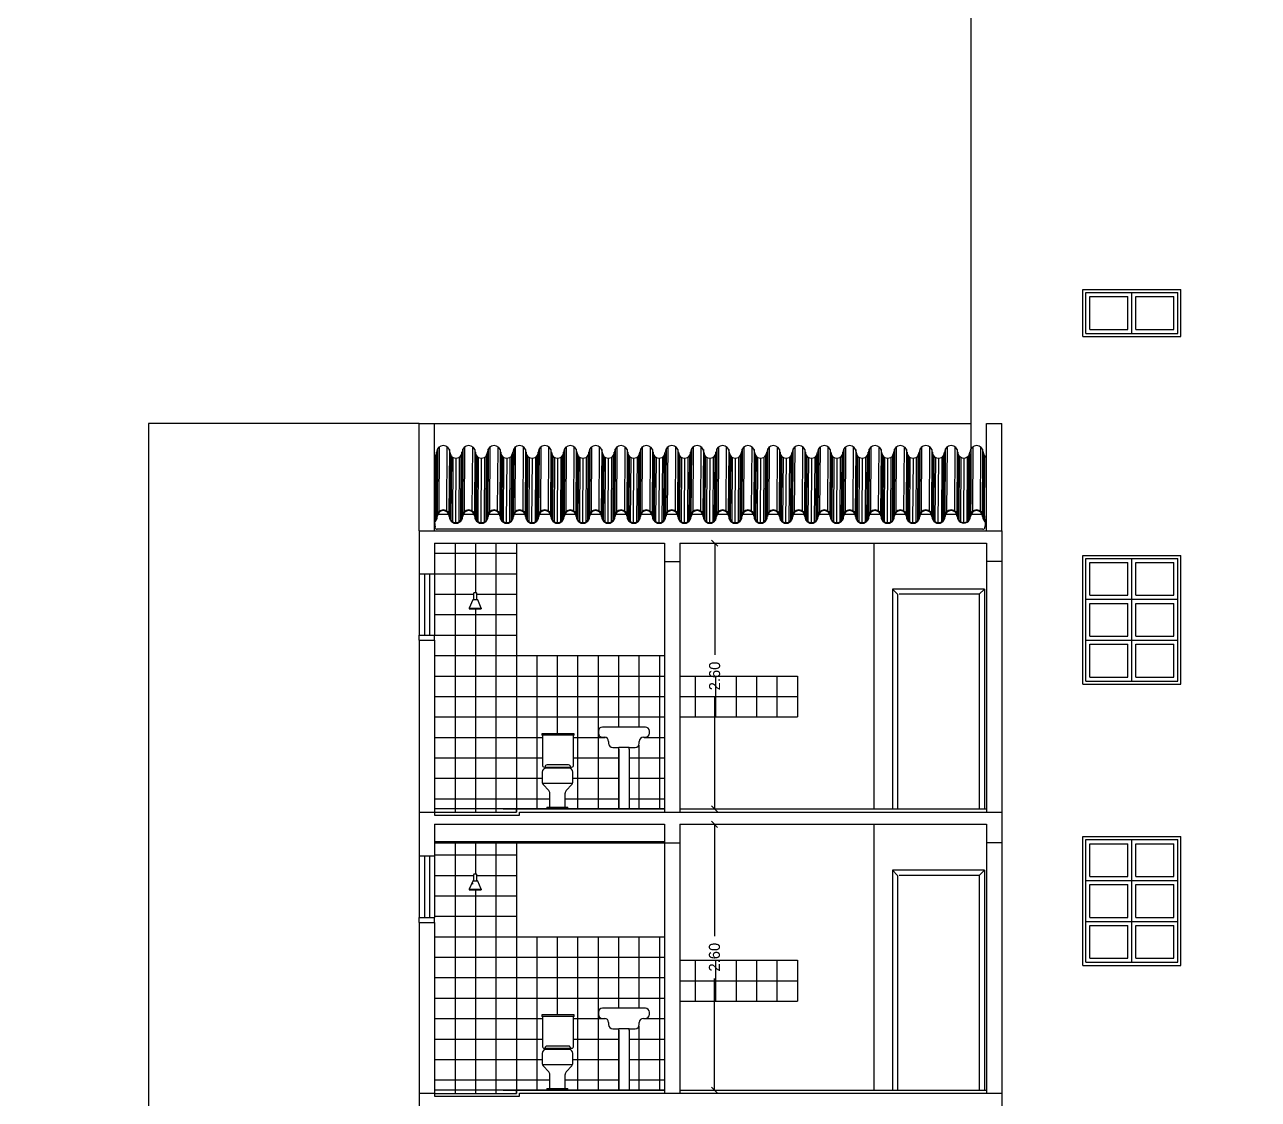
# Model space of a CAD drawing. Extents: x -9 to 119, y 33 to 95.
# Drawn here: x 28.85 to 40.92, y 42.14 to 52.64 of the extents above; entities that cross this region are included whole.
import ezdxf

# ---------------------------------------------------------------- set-up
doc = ezdxf.new("R2010")
doc.units = 0
doc.header["$LTSCALE"] = 8
doc.linetypes.add('ACAD_ISO04W100', pattern=[30.5, 24, -3, 0.5, -3])
doc.layers.get('0').update_dxf_attribs({"linetype": 'CONTINUOUS'})
doc.layers.get('DEFPOINTS').update_dxf_attribs({"linetype": 'CONTINUOUS'})
for name, color, linetype in [('CONCRETO', 5, 'CONTINUOUS'), ('COTA', 244, 'CONTINUOUS'), ('EQUIPAMENTOS', 1, 'CONTINUOUS'), ('ESQUADRIAEMFACHADA', 1, 'CONTINUOUS'), ('ESQUADRIAS', 244, 'CONTINUOUS'), ('PAREDE', 7, 'CONTINUOUS'), ('PAREDES', 7, 'CONTINUOUS'), ('PISO', 30, 'CONTINUOUS')]:
    doc.layers.add(name, color=color, linetype=linetype)
doc.dimstyles.get("Standard").update_dxf_attribs({"dimtxt": 0.18, "dimasz": 0.18, "dimexe": 0.18, "dimexo": 0.0625, "dimgap": 0.09, "dimtad": 0, "dimtih": 1, "dimtoh": 1, "dimzin": 0, "dimtxsty": 'STANDARD', "dimcen": 0.09, "dimclrt": 30, "dimazin": 3, "dimtfac": 1, "dimtdec": 4, "dimtofl": 0, "dimtmove": 0, "dimatfit": 3, "dimtolj": 1, "dimtzin": 0})

# ---------------------------------------------------------------- blocks, each defined once
blk = doc.blocks.new('_OBLIQUE')
at = {"color": 0, "linetype": 'BYBLOCK'}
blk.add_line((-0.5, -0.5), (0.5, 0.5), dxfattribs=at)
blk = doc.blocks.new('*D131')
at = {"color": 0, "linetype": 'BYBLOCK', "ltscale": 0.2}
for p, q in [((35.298, 47.575), (35.709, 47.575)), ((35.601, 47.575), (35.601, 46.482)), ((35.601, 44.975), (35.601, 46.068)), ((35.298, 44.975), (35.709, 44.975))]:
    blk.add_line(p, q, dxfattribs=at)
at = {"layer": 'DEFPOINTS', "color": 0, "linetype": 'BYBLOCK', "ltscale": 0.2}
for p in [(35.26, 47.575), (35.26, 44.975), (35.601, 44.975)]:
    blk.add_point(p, dxfattribs=at)
at = {"color": 0, "linetype": 'BYBLOCK', "ltscale": 0.2, "xscale": 0.06, "yscale": 0.06, "zscale": 0.06}
for p, rotation in [((35.601, 47.575), 90), ((35.601, 44.975), 270)]:
    blk.add_blockref('_OBLIQUE', p, dxfattribs=dict(at, rotation=rotation))
at = {"color": 30, "linetype": 'BYBLOCK', "ltscale": 0.2, "insert": (35.601, 46.275), "char_height": 0.108, "attachment_point": 5, "rotation": 90}
blk.add_mtext('\\A1;2.60', dxfattribs=at)
blk = doc.blocks.new('*D132')
at = {"color": 0, "linetype": 'BYBLOCK', "ltscale": 0.2}
for p, q in [((35.298, 44.825), (35.707, 44.825)), ((35.599, 44.825), (35.599, 43.732)), ((35.599, 42.225), (35.599, 43.318)), ((35.298, 42.225), (35.707, 42.225))]:
    blk.add_line(p, q, dxfattribs=at)
at = {"layer": 'DEFPOINTS', "color": 0, "linetype": 'BYBLOCK', "ltscale": 0.2}
for p in [(35.26, 44.825), (35.26, 42.225), (35.599, 42.225)]:
    blk.add_point(p, dxfattribs=at)
at = {"color": 0, "linetype": 'BYBLOCK', "ltscale": 0.2, "xscale": 0.06, "yscale": 0.06, "zscale": 0.06}
for p, rotation in [((35.599, 44.825), 90), ((35.599, 42.225), 270)]:
    blk.add_blockref('_OBLIQUE', p, dxfattribs=dict(at, rotation=rotation))
at = {"color": 30, "linetype": 'BYBLOCK', "ltscale": 0.2, "insert": (35.599, 43.525), "char_height": 0.108, "attachment_point": 5, "rotation": 90}
blk.add_mtext('\\A1;2.60', dxfattribs=at)
blk = doc.blocks.new('*D135')
at = {"color": 0, "linetype": 'BYBLOCK', "ltscale": 0.2}
for p, q in [((7.985, 47.321), (7.476, 47.321)), ((7.584, 47.321), (7.584, 46.228)), ((7.584, 44.721), (7.584, 45.814)), ((7.985, 44.721), (7.476, 44.721)), ((68.619, 37.951), (68.397, 37.951)), ((68.505, 37.951), (68.505, 37.422)), ((68.505, 36.496), (68.505, 37.026)), ((68.619, 36.496), (68.397, 36.496))]:
    blk.add_line(p, q, dxfattribs=at)
at = {"layer": 'DEFPOINTS', "color": 0, "linetype": 'BYBLOCK', "ltscale": 0.2}
for p in [(8.023, 47.321), (7.584, 44.721), (8.023, 44.721), (68.656, 37.951), (68.505, 36.496), (68.656, 36.496)]:
    blk.add_point(p, dxfattribs=at)
at = {"color": 0, "linetype": 'BYBLOCK', "ltscale": 0.2, "xscale": 0.06, "yscale": 0.06, "zscale": 0.06}
for p, rotation in [((7.584, 47.321), 90), ((7.584, 44.721), 270), ((68.505, 37.951), 90), ((68.505, 36.496), 270)]:
    blk.add_blockref('_OBLIQUE', p, dxfattribs=dict(at, rotation=rotation))
at = {"color": 30, "linetype": 'BYBLOCK', "ltscale": 0.2, "char_height": 0.108, "attachment_point": 5, "rotation": 90}
for s, insert in [('\\A1;2.60', (7.584, 46.021)), ('\\A1;1.46', (68.505, 37.224))]:
    blk.add_mtext(s, dxfattribs=dict(at, insert=insert))
blk = doc.blocks.new('*D136')
at = {"color": 0, "linetype": 'BYBLOCK', "ltscale": 0.2}
for p, q in [((11.096, 52.301), (10.761, 52.301)), ((10.869, 52.301), (10.869, 51.819)), ((10.869, 50.941), (10.869, 51.423)), ((11.497, 50.941), (10.761, 50.941)), ((7.985, 44.571), (7.481, 44.571)), ((7.589, 44.571), (7.589, 43.478)), ((7.589, 41.971), (7.589, 43.064)), ((7.985, 41.971), (7.481, 41.971)), ((68.619, 38.151), (68.223, 38.151)), ((68.331, 38.151), (68.331, 37.522)), ((68.331, 36.496), (68.331, 37.126)), ((68.619, 36.496), (68.223, 36.496))]:
    blk.add_line(p, q, dxfattribs=at)
at = {"layer": 'DEFPOINTS', "color": 0, "linetype": 'BYBLOCK', "ltscale": 0.2}
for p in [(10.869, 52.301), (11.134, 52.301), (11.534, 50.941), (8.023, 44.571), (7.589, 41.971), (8.023, 41.971), (68.656, 38.151), (68.331, 36.496), (68.656, 36.496)]:
    blk.add_point(p, dxfattribs=at)
at = {"color": 0, "linetype": 'BYBLOCK', "ltscale": 0.2, "xscale": 0.06, "yscale": 0.06, "zscale": 0.06}
for p, rotation in [((10.869, 52.301), 90), ((10.869, 50.941), 270), ((7.589, 44.571), 90), ((7.589, 41.971), 270), ((68.331, 38.151), 90), ((68.331, 36.496), 270)]:
    blk.add_blockref('_OBLIQUE', p, dxfattribs=dict(at, rotation=rotation))
at = {"color": 30, "linetype": 'BYBLOCK', "ltscale": 0.2, "char_height": 0.108, "attachment_point": 5, "rotation": 90}
for s, insert in [('\\A1;1.36', (10.869, 51.621)), ('\\A1;2.60', (7.589, 43.271)), ('\\A1;1.66', (68.331, 37.324))]:
    blk.add_mtext(s, dxfattribs=dict(at, insert=insert))

msp = doc.modelspace()

# ---------------------------------------------------------------- linework, layer by layer
at = {"layer": 'CONCRETO', "color": 244, "ltscale": 0.2}
for p, q in [((33.007, 47.855), (32.884, 47.855)), ((33.255, 47.855), (33.132, 47.855)), ((33.504, 47.855), (33.381, 47.855)), ((33.752, 47.855), (33.629, 47.855)), ((34.001, 47.855), (33.878, 47.855)), ((34.249, 47.855), (34.126, 47.855)), ((34.498, 47.855), (34.375, 47.855)), ((34.381, 47.855), (34.375, 47.855)), ((34.746, 47.855), (34.623, 47.855)), ((34.995, 47.855), (34.872, 47.855)), ((35.243, 47.855), (35.12, 47.855)), ((35.492, 47.855), (35.369, 47.855)), ((35.74, 47.855), (35.617, 47.855)), ((35.989, 47.855), (35.866, 47.855)), ((35.872, 47.855), (35.866, 47.855)), ((36.237, 47.855), (36.114, 47.855)), ((36.486, 47.855), (36.363, 47.855)), ((36.734, 47.855), (36.612, 47.855)), ((36.983, 47.855), (36.86, 47.855)), ((37.231, 47.855), (37.109, 47.855)), ((37.48, 47.855), (37.357, 47.855)), ((37.728, 47.855), (37.606, 47.855)), ((37.977, 47.855), (37.854, 47.855)), ((38.219, 47.855), (38.103, 47.855))]:
    msp.add_line(p, q, dxfattribs=at)
at = {"layer": 'CONCRETO', "color": 5, "ltscale": 0.2}
for p, q in [((32.71, 47.695), (38.41, 47.695)), ((32.71, 47.695), (32.71, 47.275)), ((38.41, 47.695), (38.41, 47.395)), ((32.86, 47.575), (35.11, 47.575)), ((32.86, 47.575), (32.86, 47.275)), ((35.11, 47.575), (35.11, 47.395)), ((35.26, 47.575), (35.26, 47.395)), ((35.26, 47.575), (38.26, 47.575)), ((38.26, 47.575), (38.26, 47.395)), ((35.11, 47.395), (35.26, 47.395)), ((38.41, 47.395), (38.26, 47.395)), ((32.71, 47.275), (32.86, 47.275)), ((32.71, 46.675), (32.86, 46.675)), ((32.71, 46.625), (32.71, 46.675)), ((32.71, 46.625), (32.86, 46.625)), ((32.86, 46.625), (32.86, 46.675)), ((32.71, 44.945), (32.859, 44.945)), ((32.71, 44.945), (32.71, 44.465)), ((33.69, 44.945), (38.41, 44.945)), ((38.41, 44.945), (38.41, 44.645)), ((32.86, 44.825), (35.11, 44.825)), ((32.86, 44.825), (32.86, 44.465)), ((35.11, 44.825), (35.11, 44.645)), ((35.26, 44.825), (35.26, 44.645)), ((35.26, 44.825), (38.26, 44.825)), ((38.26, 44.825), (38.26, 44.645)), ((35.11, 44.645), (35.26, 44.645)), ((38.41, 44.645), (38.26, 44.645)), ((32.71, 44.515), (32.86, 44.515)), ((32.71, 43.865), (32.71, 43.915)), ((32.71, 43.915), (32.86, 43.915)), ((32.71, 43.865), (32.86, 43.865)), ((32.86, 43.865), (32.86, 43.915)), ((32.71, 42.195), (32.71, 41.775)), ((32.71, 42.195), (32.859, 42.195)), ((33.69, 42.195), (38.41, 42.195)), ((38.41, 42.195), (38.41, 41.895))]:
    msp.add_line(p, q, dxfattribs=at)
at = {"layer": 'CONCRETO', "color": 30, "ltscale": 0.2}
msp.add_line((38.225, 47.71), (32.886, 47.71), dxfattribs=at)
at = {"layer": 'CONCRETO', "color": 5, "linetype": 'CONTINUOUS', "ltscale": 0.2}
for p, q in [((32.859, 44.946), (32.859, 44.915)), ((32.859, 44.915), (33.69, 44.915)), ((33.69, 44.915), (33.69, 44.945)), ((32.859, 42.196), (32.859, 42.165)), ((32.859, 42.165), (33.69, 42.165)), ((33.69, 42.165), (33.69, 42.195))]:
    msp.add_line(p, q, dxfattribs=at)
at = {"layer": 'COTA', "color": 30, "ltscale": 0.2}
for p, q in [((38.11, 47.955), (38.11, 54.785)), ((32.868, 48.429), (32.864, 47.794)), ((32.878, 48.45), (32.874, 47.809)), ((32.888, 48.495), (32.884, 47.855)), ((32.905, 48.518), (32.901, 47.885)), ((32.981, 48.516), (32.977, 47.889)), ((33.005, 48.491), (33, 47.855)), ((33.014, 48.444), (33.01, 47.837)), ((33.024, 48.427), (33.02, 47.802)), ((33.039, 48.414), (33.035, 47.787)), ((33.101, 48.415), (33.097, 47.783)), ((33.116, 48.429), (33.112, 47.794)), ((33.126, 48.45), (33.122, 47.809)), ((33.137, 48.495), (33.133, 47.855)), ((33.153, 48.518), (33.149, 47.885)), ((33.23, 48.516), (33.226, 47.889)), ((33.253, 48.491), (33.249, 47.855)), ((33.263, 48.444), (33.259, 47.837)), ((33.273, 48.427), (33.269, 47.802)), ((33.288, 48.414), (33.284, 47.787)), ((33.35, 48.415), (33.346, 47.783)), ((33.365, 48.429), (33.361, 47.794)), ((33.375, 48.45), (33.371, 47.809)), ((33.385, 48.495), (33.381, 47.855)), ((33.402, 48.518), (33.398, 47.885)), ((33.478, 48.516), (33.474, 47.889)), ((33.502, 48.491), (33.497, 47.855)), ((33.511, 48.444), (33.507, 47.837)), ((33.521, 48.427), (33.517, 47.802)), ((33.536, 48.414), (33.532, 47.787)), ((33.598, 48.415), (33.594, 47.783)), ((33.613, 48.429), (33.609, 47.794)), ((33.623, 48.45), (33.619, 47.809)), ((33.634, 48.495), (33.63, 47.855)), ((33.65, 48.518), (33.646, 47.885)), ((33.727, 48.516), (33.723, 47.889)), ((33.75, 48.491), (33.746, 47.855)), ((33.76, 48.444), (33.756, 47.837)), ((33.77, 48.427), (33.766, 47.802)), ((33.785, 48.414), (33.781, 47.787)), ((33.847, 48.415), (33.843, 47.783)), ((33.862, 48.429), (33.858, 47.794)), ((33.872, 48.45), (33.868, 47.809)), ((33.882, 48.495), (33.878, 47.855)), ((33.899, 48.518), (33.895, 47.885)), ((33.975, 48.516), (33.971, 47.889)), ((33.999, 48.491), (33.994, 47.855)), ((34.008, 48.444), (34.004, 47.837)), ((34.018, 48.427), (34.014, 47.802)), ((34.033, 48.414), (34.029, 47.787)), ((34.095, 48.415), (34.091, 47.783)), ((34.11, 48.429), (34.106, 47.794)), ((34.12, 48.45), (34.116, 47.809)), ((34.131, 48.495), (34.127, 47.855)), ((34.147, 48.518), (34.143, 47.885)), ((34.224, 48.516), (34.22, 47.889)), ((34.247, 48.491), (34.243, 47.855)), ((34.257, 48.444), (34.253, 47.837)), ((34.267, 48.427), (34.263, 47.802)), ((34.282, 48.414), (34.278, 47.787)), ((34.344, 48.415), (34.34, 47.783)), ((34.359, 48.429), (34.355, 47.794)), ((34.369, 48.45), (34.365, 47.809)), ((34.379, 48.495), (34.375, 47.855)), ((34.396, 48.518), (34.392, 47.885)), ((34.472, 48.516), (34.468, 47.889)), ((34.496, 48.491), (34.491, 47.855)), ((34.505, 48.444), (34.501, 47.837)), ((34.515, 48.427), (34.511, 47.802)), ((34.53, 48.414), (34.526, 47.787)), ((34.592, 48.415), (34.588, 47.783)), ((34.607, 48.429), (34.603, 47.794)), ((34.617, 48.45), (34.613, 47.809)), ((34.628, 48.495), (34.624, 47.855)), ((34.644, 48.518), (34.64, 47.885)), ((34.721, 48.516), (34.717, 47.889)), ((34.744, 48.491), (34.74, 47.855)), ((34.754, 48.444), (34.75, 47.837)), ((34.764, 48.427), (34.76, 47.802)), ((34.779, 48.414), (34.775, 47.787)), ((34.841, 48.415), (34.837, 47.783)), ((34.856, 48.429), (34.852, 47.794)), ((34.866, 48.45), (34.862, 47.809)), ((34.876, 48.495), (34.872, 47.855)), ((34.893, 48.518), (34.889, 47.885)), ((34.969, 48.516), (34.965, 47.889)), ((34.993, 48.491), (34.988, 47.855)), ((35.002, 48.444), (34.998, 47.837)), ((35.012, 48.427), (35.008, 47.802)), ((35.027, 48.414), (35.023, 47.787)), ((35.089, 48.415), (35.085, 47.783)), ((35.104, 48.429), (35.1, 47.794)), ((35.114, 48.45), (35.11, 47.809)), ((35.125, 48.495), (35.121, 47.855)), ((35.141, 48.518), (35.137, 47.885)), ((35.218, 48.516), (35.214, 47.889)), ((35.241, 48.491), (35.237, 47.855)), ((35.251, 48.444), (35.247, 47.837)), ((35.261, 48.427), (35.257, 47.802)), ((35.276, 48.414), (35.272, 47.787)), ((35.338, 48.415), (35.334, 47.783)), ((35.353, 48.429), (35.349, 47.794)), ((35.363, 48.45), (35.359, 47.809)), ((35.373, 48.495), (35.369, 47.855)), ((35.39, 48.518), (35.386, 47.885)), ((35.466, 48.516), (35.462, 47.889)), ((35.49, 48.491), (35.486, 47.855)), ((35.499, 48.444), (35.495, 47.837)), ((35.509, 48.427), (35.505, 47.802)), ((35.524, 48.414), (35.52, 47.787)), ((35.586, 48.415), (35.582, 47.783)), ((35.601, 48.429), (35.597, 47.794)), ((35.611, 48.45), (35.607, 47.809)), ((35.622, 48.495), (35.618, 47.855)), ((35.638, 48.518), (35.634, 47.885)), ((35.715, 48.516), (35.711, 47.889)), ((35.738, 48.491), (35.734, 47.855)), ((35.748, 48.444), (35.744, 47.837)), ((35.758, 48.427), (35.754, 47.802)), ((35.773, 48.414), (35.769, 47.787)), ((35.835, 48.415), (35.831, 47.783)), ((35.85, 48.429), (35.846, 47.794)), ((35.86, 48.45), (35.856, 47.809)), ((35.87, 48.495), (35.866, 47.855)), ((35.887, 48.518), (35.883, 47.885)), ((35.963, 48.516), (35.959, 47.889)), ((35.987, 48.491), (35.983, 47.855)), ((35.996, 48.444), (35.992, 47.837)), ((36.006, 48.427), (36.002, 47.802)), ((36.021, 48.414), (36.017, 47.787)), ((36.083, 48.415), (36.079, 47.783)), ((36.098, 48.429), (36.094, 47.794)), ((36.108, 48.45), (36.104, 47.809)), ((36.119, 48.495), (36.115, 47.855)), ((36.135, 48.518), (36.131, 47.885)), ((36.212, 48.516), (36.208, 47.889)), ((36.235, 48.491), (36.231, 47.855)), ((36.245, 48.444), (36.241, 47.837)), ((36.255, 48.427), (36.251, 47.802)), ((36.27, 48.414), (36.266, 47.787)), ((36.332, 48.415), (36.328, 47.783)), ((36.347, 48.429), (36.343, 47.794)), ((36.357, 48.45), (36.353, 47.809)), ((36.367, 48.495), (36.363, 47.855)), ((36.384, 48.518), (36.38, 47.885)), ((36.46, 48.516), (36.456, 47.889)), ((36.484, 48.491), (36.48, 47.855)), ((36.493, 48.444), (36.489, 47.837)), ((36.503, 48.427), (36.499, 47.802)), ((36.518, 48.414), (36.514, 47.787)), ((36.58, 48.415), (36.576, 47.783)), ((36.595, 48.429), (36.591, 47.794)), ((36.605, 48.45), (36.601, 47.809)), ((36.616, 48.495), (36.612, 47.855)), ((36.632, 48.518), (36.628, 47.885)), ((36.709, 48.516), (36.705, 47.889)), ((36.732, 48.491), (36.728, 47.855)), ((36.742, 48.444), (36.738, 47.837)), ((36.752, 48.427), (36.748, 47.802)), ((36.767, 48.414), (36.763, 47.787)), ((36.829, 48.415), (36.825, 47.783)), ((36.844, 48.429), (36.84, 47.794)), ((36.854, 48.45), (36.85, 47.809)), ((36.864, 48.495), (36.86, 47.855)), ((36.881, 48.518), (36.877, 47.885)), ((36.957, 48.516), (36.953, 47.889)), ((36.981, 48.491), (36.977, 47.855)), ((36.99, 48.444), (36.986, 47.837)), ((37, 48.427), (36.996, 47.802)), ((37.015, 48.414), (37.011, 47.787)), ((37.077, 48.415), (37.073, 47.783)), ((37.092, 48.429), (37.088, 47.794)), ((37.102, 48.45), (37.098, 47.809)), ((37.113, 48.495), (37.109, 47.855)), ((37.129, 48.518), (37.125, 47.885)), ((37.206, 48.516), (37.202, 47.889)), ((37.229, 48.491), (37.225, 47.855)), ((37.239, 48.444), (37.235, 47.837)), ((37.249, 48.427), (37.245, 47.802)), ((37.264, 48.414), (37.26, 47.787)), ((37.326, 48.415), (37.322, 47.783)), ((37.341, 48.429), (37.337, 47.794)), ((37.351, 48.45), (37.347, 47.809)), ((37.361, 48.495), (37.357, 47.855)), ((37.378, 48.518), (37.374, 47.885)), ((37.454, 48.516), (37.45, 47.889)), ((37.478, 48.491), (37.474, 47.855)), ((37.487, 48.444), (37.483, 47.837)), ((37.497, 48.427), (37.493, 47.802)), ((37.512, 48.414), (37.508, 47.787)), ((37.574, 48.415), (37.57, 47.783)), ((37.589, 48.429), (37.585, 47.794)), ((37.599, 48.45), (37.595, 47.809)), ((37.61, 48.495), (37.606, 47.855)), ((37.626, 48.518), (37.622, 47.885)), ((37.703, 48.516), (37.699, 47.889)), ((37.726, 48.491), (37.722, 47.855)), ((37.736, 48.444), (37.732, 47.837)), ((37.746, 48.427), (37.742, 47.802)), ((37.761, 48.414), (37.757, 47.787)), ((37.823, 48.415), (37.819, 47.783)), ((37.838, 48.429), (37.834, 47.794)), ((37.848, 48.45), (37.844, 47.809)), ((37.858, 48.495), (37.854, 47.855)), ((37.875, 48.518), (37.871, 47.885)), ((37.951, 48.516), (37.947, 47.889)), ((37.975, 48.491), (37.971, 47.855)), ((37.984, 48.444), (37.98, 47.837)), ((37.994, 48.427), (37.99, 47.802)), ((38.009, 48.414), (38.005, 47.787)), ((38.071, 48.415), (38.067, 47.783)), ((38.086, 48.429), (38.082, 47.794)), ((38.096, 48.45), (38.092, 47.809)), ((38.107, 48.495), (38.103, 47.855)), ((38.127, 48.518), (38.123, 47.885)), ((38.203, 48.516), (38.199, 47.889)), ((38.223, 48.491), (38.219, 47.855)), ((38.233, 48.444), (38.229, 47.837)), ((38.243, 48.427), (38.239, 47.802)), ((33.069, 48.406), (33.065, 47.776)), ((33.317, 48.406), (33.313, 47.776)), ((33.566, 48.406), (33.562, 47.776)), ((33.814, 48.406), (33.81, 47.776)), ((34.063, 48.406), (34.059, 47.776)), ((34.311, 48.406), (34.307, 47.776)), ((34.56, 48.406), (34.556, 47.776)), ((34.808, 48.406), (34.804, 47.776)), ((35.057, 48.406), (35.053, 47.776)), ((35.305, 48.406), (35.301, 47.776)), ((35.554, 48.406), (35.55, 47.776)), ((35.802, 48.406), (35.798, 47.776)), ((36.051, 48.406), (36.047, 47.776)), ((36.299, 48.406), (36.295, 47.776)), ((36.548, 48.406), (36.544, 47.776)), ((36.796, 48.406), (36.792, 47.776)), ((37.045, 48.406), (37.041, 47.776)), ((37.293, 48.406), (37.289, 47.776)), ((37.542, 48.406), (37.538, 47.776)), ((37.79, 48.406), (37.786, 47.776)), ((38.039, 48.406), (38.035, 47.776)), ((38.258, 47.861), (38.245, 47.729)), ((32.86, 47.782), (32.866, 47.729))]:
    msp.add_line(p, q, dxfattribs=at)
at = {"layer": 'COTA', "color": 244, "linetype": 'CONTINUOUS', "ltscale": 0.2}
for p, q in [((33.909, 45.711), (33.909, 45.695)), ((34.225, 45.711), (33.909, 45.711)), ((34.225, 45.695), (33.909, 45.695)), ((33.915, 45.695), (33.915, 45.405)), ((34.221, 45.405), (34.221, 45.695)), ((34.225, 45.695), (34.225, 45.711)), ((33.935, 45.385), (34.201, 45.385)), ((33.909, 42.961), (33.909, 42.945)), ((34.225, 42.961), (33.909, 42.961)), ((34.225, 42.945), (33.909, 42.945)), ((33.915, 42.945), (33.915, 42.655)), ((34.221, 42.655), (34.221, 42.945)), ((34.225, 42.945), (34.225, 42.961)), ((33.935, 42.635), (34.201, 42.635))]:
    msp.add_line(p, q, dxfattribs=at)
at = {"layer": 'COTA', "color": 30, "ltscale": 0.2}
for centre, start, end in [((32.886, 47.73), 183.8916, 270), ((38.225, 47.73), 270, 356.9119)]:
    msp.add_arc(centre, 0.02, start, end, dxfattribs=at)
at = {"layer": 'COTA', "color": 244, "linetype": 'CONTINUOUS', "ltscale": 0.2}
for centre, start, end in [((33.935, 45.405), 180, 270), ((34.201, 45.405), 270, 0), ((33.935, 42.655), 180, 270), ((34.201, 42.655), 270, 0)]:
    msp.add_arc(centre, 0.02, start, end, dxfattribs=at)
at = {"layer": 'EQUIPAMENTOS', "color": 244, "linetype": 'CONTINUOUS', "ltscale": 0.3}
for p, q in [((33.243, 47.022), (33.243, 47.085)), ((33.248, 47.09), (33.268, 47.09)), ((33.273, 47.022), (33.273, 47.085)), ((33.233, 47.019), (33.199, 46.939)), ((33.238, 47.022), (33.278, 47.022)), ((33.315, 46.939), (33.283, 47.019)), ((33.199, 46.939), (33.315, 46.939)), ((33.199, 46.939), (33.199, 46.933)), ((33.199, 46.933), (33.315, 46.933)), ((33.315, 46.939), (33.315, 46.933)), ((34.763, 45.576), (34.663, 45.576)), ((34.663, 45.561), (34.663, 44.976)), ((34.763, 45.561), (34.763, 44.976)), ((34.171, 45.406), (33.961, 45.406)), ((33.913, 45.335), (33.913, 45.24)), ((33.941, 45.386), (33.941, 45.376)), ((33.941, 45.376), (34.191, 45.376)), ((34.173, 45.375), (33.953, 45.375)), ((34.021, 45.376), (34.021, 45.375)), ((34.171, 45.376), (34.171, 45.375)), ((34.191, 45.376), (34.191, 45.386)), ((34.213, 45.24), (34.213, 45.335)), ((33.916, 45.224), (33.923, 45.213)), ((34.209, 45.224), (33.916, 45.224)), ((33.923, 45.213), (33.977, 45.155)), ((34.148, 45.155), (34.202, 45.213)), ((33.988, 44.992), (33.988, 45.128)), ((34.138, 44.992), (34.138, 45.128)), ((33.96, 44.992), (34.164, 44.992)), ((33.96, 44.992), (33.96, 44.975)), ((33.96, 44.975), (34.164, 44.975)), ((33.243, 44.272), (33.243, 44.335)), ((33.248, 44.34), (33.268, 44.34)), ((33.273, 44.272), (33.273, 44.335)), ((33.233, 44.269), (33.199, 44.189)), ((33.199, 44.189), (33.199, 44.183)), ((33.199, 44.189), (33.315, 44.189)), ((33.238, 44.272), (33.278, 44.272)), ((33.315, 44.189), (33.283, 44.269)), ((33.315, 44.189), (33.315, 44.183)), ((33.199, 44.183), (33.315, 44.183)), ((34.763, 42.826), (34.663, 42.826)), ((34.663, 42.811), (34.663, 42.226)), ((34.763, 42.811), (34.763, 42.226)), ((33.941, 42.636), (33.941, 42.626)), ((33.941, 42.626), (34.191, 42.626)), ((34.173, 42.625), (33.953, 42.625)), ((34.171, 42.656), (33.961, 42.656)), ((34.021, 42.626), (34.021, 42.625)), ((34.171, 42.626), (34.171, 42.625)), ((34.191, 42.626), (34.191, 42.636)), ((33.913, 42.585), (33.913, 42.49)), ((34.213, 42.49), (34.213, 42.585)), ((33.916, 42.474), (33.923, 42.463)), ((34.209, 42.474), (33.916, 42.474)), ((33.923, 42.463), (33.977, 42.405)), ((33.988, 42.242), (33.988, 42.378)), ((34.138, 42.242), (34.138, 42.378)), ((34.148, 42.405), (34.202, 42.463)), ((33.96, 42.242), (34.164, 42.242)), ((33.96, 42.242), (33.96, 42.225)), ((33.96, 42.225), (34.164, 42.225))]:
    msp.add_line(p, q, dxfattribs=at)
at = {"layer": 'EQUIPAMENTOS', "color": 244, "ltscale": 0.3}
for p, q in [((34.923, 45.776), (34.503, 45.776)), ((34.463, 45.736), (34.463, 45.716)), ((34.503, 45.676), (34.523, 45.676)), ((34.563, 45.636), (34.563, 45.616)), ((34.863, 45.616), (34.863, 45.636)), ((34.903, 45.676), (34.923, 45.676)), ((34.963, 45.716), (34.963, 45.736)), ((34.603, 45.576), (34.663, 45.576)), ((34.663, 45.561), (34.663, 45.576)), ((34.763, 45.561), (34.763, 45.576)), ((34.763, 45.576), (34.823, 45.576)), ((34.463, 42.986), (34.463, 42.966)), ((34.923, 43.026), (34.503, 43.026)), ((34.963, 42.966), (34.963, 42.986)), ((34.503, 42.926), (34.523, 42.926)), ((34.563, 42.886), (34.563, 42.866)), ((34.863, 42.866), (34.863, 42.886)), ((34.903, 42.926), (34.923, 42.926)), ((34.603, 42.826), (34.663, 42.826)), ((34.663, 42.811), (34.663, 42.826)), ((34.763, 42.811), (34.763, 42.826)), ((34.763, 42.826), (34.823, 42.826))]:
    msp.add_line(p, q, dxfattribs=at)
at = {"layer": 'EQUIPAMENTOS', "color": 244, "linetype": 'ACAD_ISO04W100', "ltscale": 0.3}
for p, q in [((34.164, 44.975), (34.164, 44.992)), ((34.164, 42.225), (34.164, 42.242))]:
    msp.add_line(p, q, dxfattribs=at)
at = {"layer": 'EQUIPAMENTOS', "color": 244, "linetype": 'CONTINUOUS', "ltscale": 0.3}
for centre, radius, start, end in [((33.248, 47.085), 0.005, 90, 180), ((33.268, 47.085), 0.005, 0, 90), ((33.238, 47.017), 0.005, 90, 156.643), ((33.278, 47.017), 0.005, 22.0124, 90), ((33.961, 45.386), 0.02, 90, 180), ((34.171, 45.386), 0.02, 360, 90), ((33.953, 45.335), 0.04, 90, 180), ((34.173, 45.335), 0.04, 360, 90), ((33.953, 45.24), 0.04, 180, 203.0412), ((33.948, 45.128), 0.04, 360, 42.7501), ((34.178, 45.128), 0.04, 137.2499, 180), ((34.163, 45.141), 0.02, 137.2499, 137.2499), ((34.173, 45.24), 0.04, 317.2499, 360), ((33.248, 44.335), 0.005, 90, 180), ((33.268, 44.335), 0.005, 0, 90), ((33.232, 44.237), 0.005, 22.0124, 90), ((33.238, 44.267), 0.005, 90, 156.643), ((33.278, 44.267), 0.005, 22.0124, 90), ((33.953, 42.585), 0.04, 90, 180), ((33.961, 42.636), 0.02, 90, 180), ((34.171, 42.636), 0.02, 360, 90), ((34.173, 42.585), 0.04, 360, 90), ((33.953, 42.49), 0.04, 180, 203.0412), ((33.948, 42.378), 0.04, 360, 42.7501), ((34.178, 42.378), 0.04, 137.2499, 180), ((34.163, 42.391), 0.02, 137.2499, 137.2499), ((34.173, 42.49), 0.04, 317.2499, 360)]:
    msp.add_arc(centre, radius, start, end, dxfattribs=at)
at = {"layer": 'EQUIPAMENTOS', "color": 244, "ltscale": 0.3}
for centre, start, end in [((34.503, 45.736), 90, 180), ((34.923, 45.736), 360, 90), ((34.503, 45.716), 180, 270), ((34.523, 45.636), 360, 90), ((34.903, 45.636), 90, 180), ((34.923, 45.716), 270, 360), ((34.603, 45.616), 180, 270), ((34.823, 45.616), 270, 360), ((34.503, 42.986), 90, 180), ((34.923, 42.986), 360, 90), ((34.503, 42.966), 180, 270), ((34.523, 42.886), 360, 90), ((34.603, 42.866), 180, 270), ((34.823, 42.866), 270, 360), ((34.903, 42.886), 90, 180), ((34.923, 42.966), 270, 360)]:
    msp.add_arc(centre, 0.04, start, end, dxfattribs=at)
at = {"layer": 'ESQUADRIAEMFACHADA', "color": 30, "ltscale": 0.2}
for p, q in [((39.203, 50.055), (40.163, 50.055)), ((39.203, 49.595), (39.203, 50.055)), ((39.233, 50.025), (40.133, 50.025)), ((39.233, 49.625), (39.233, 50.025)), ((39.273, 49.985), (39.643, 49.985)), ((39.273, 49.665), (39.273, 49.985)), ((39.643, 49.665), (39.643, 49.985)), ((39.683, 49.625), (39.683, 50.025)), ((39.723, 49.985), (40.093, 49.985)), ((39.723, 49.665), (39.723, 49.985)), ((40.093, 49.665), (40.093, 49.985)), ((40.133, 49.625), (40.133, 50.025)), ((40.163, 49.595), (40.163, 50.055)), ((39.233, 49.625), (40.133, 49.625)), ((39.273, 49.665), (39.643, 49.665)), ((39.723, 49.665), (40.093, 49.665)), ((39.203, 49.595), (40.163, 49.595)), ((39.203, 46.195), (39.203, 47.455)), ((39.203, 47.455), (40.163, 47.455)), ((40.163, 46.195), (40.163, 47.455)), ((39.233, 46.225), (39.233, 47.425)), ((39.233, 47.425), (40.133, 47.425)), ((39.273, 47.065), (39.273, 47.385)), ((39.273, 47.385), (39.643, 47.385)), ((39.643, 47.065), (39.643, 47.385)), ((39.683, 46.225), (39.683, 47.425)), ((39.723, 47.065), (39.723, 47.385)), ((39.723, 47.385), (40.093, 47.385)), ((40.093, 47.065), (40.093, 47.385)), ((40.133, 46.225), (40.133, 47.425)), ((39.233, 47.025), (40.133, 47.025)), ((39.273, 47.065), (39.643, 47.065)), ((39.273, 46.665), (39.273, 46.985)), ((39.273, 46.985), (39.643, 46.985)), ((39.643, 46.665), (39.643, 46.985)), ((39.723, 47.065), (40.093, 47.065)), ((39.723, 46.665), (39.723, 46.985)), ((39.723, 46.985), (40.093, 46.985)), ((40.093, 46.665), (40.093, 46.985)), ((39.233, 46.625), (40.133, 46.625)), ((39.273, 46.665), (39.643, 46.665)), ((39.723, 46.665), (40.093, 46.665)), ((39.273, 46.585), (39.643, 46.585)), ((39.273, 46.265), (39.273, 46.585)), ((39.643, 46.265), (39.643, 46.585)), ((39.723, 46.265), (39.723, 46.585)), ((39.723, 46.585), (40.093, 46.585)), ((40.093, 46.265), (40.093, 46.585)), ((39.273, 46.265), (39.643, 46.265)), ((39.723, 46.265), (40.093, 46.265)), ((39.203, 46.195), (40.163, 46.195)), ((39.233, 46.225), (40.133, 46.225)), ((39.203, 44.705), (40.163, 44.705)), ((39.203, 43.445), (39.203, 44.705)), ((39.233, 44.675), (40.133, 44.675)), ((39.233, 43.475), (39.233, 44.675)), ((39.683, 43.475), (39.683, 44.675)), ((40.133, 43.475), (40.133, 44.675)), ((40.163, 43.445), (40.163, 44.705)), ((39.273, 44.635), (39.643, 44.635)), ((39.273, 44.315), (39.273, 44.635)), ((39.643, 44.315), (39.643, 44.635)), ((39.723, 44.635), (40.093, 44.635)), ((39.723, 44.315), (39.723, 44.635)), ((40.093, 44.315), (40.093, 44.635)), ((39.273, 44.315), (39.643, 44.315)), ((39.723, 44.315), (40.093, 44.315)), ((39.233, 44.275), (40.133, 44.275)), ((39.273, 44.235), (39.643, 44.235)), ((39.273, 43.915), (39.273, 44.235)), ((39.643, 43.915), (39.643, 44.235)), ((39.723, 44.235), (40.093, 44.235)), ((39.723, 43.915), (39.723, 44.235)), ((40.093, 43.915), (40.093, 44.235)), ((39.233, 43.875), (40.133, 43.875)), ((39.273, 43.915), (39.643, 43.915)), ((39.273, 43.515), (39.273, 43.835)), ((39.273, 43.835), (39.643, 43.835)), ((39.643, 43.515), (39.643, 43.835)), ((39.723, 43.915), (40.093, 43.915)), ((39.723, 43.835), (40.093, 43.835)), ((39.723, 43.515), (39.723, 43.835)), ((40.093, 43.515), (40.093, 43.835)), ((39.233, 43.475), (40.133, 43.475)), ((39.273, 43.515), (39.643, 43.515)), ((39.723, 43.515), (40.093, 43.515)), ((39.203, 43.445), (40.163, 43.445))]:
    msp.add_line(p, q, dxfattribs=at)
at = {"layer": 'ESQUADRIAS', "color": 30, "ltscale": 0.2}
for p, q in [((37.16, 47.575), (37.16, 44.975)), ((37.34, 47.125), (37.34, 44.975)), ((38.24, 47.125), (37.34, 47.125)), ((38.24, 47.125), (38.24, 44.975)), ((37.39, 47.075), (37.39, 44.975)), ((38.19, 47.075), (37.405, 47.075)), ((38.19, 47.075), (38.19, 44.975)), ((37.16, 44.825), (37.16, 42.225)), ((38.24, 44.375), (37.34, 44.375)), ((37.34, 44.375), (37.34, 42.225)), ((37.39, 44.325), (37.39, 42.225)), ((38.19, 44.325), (37.405, 44.325)), ((38.19, 44.325), (38.19, 42.225)), ((38.24, 44.375), (38.24, 42.225))]:
    msp.add_line(p, q, dxfattribs=at)
at = {"layer": 'ESQUADRIAS', "color": 1, "ltscale": 0.2}
for p, q in [((32.71, 47.275), (32.71, 46.675)), ((32.86, 47.275), (32.86, 46.675)), ((32.86, 47.275), (32.86, 46.675)), ((37.39, 47.075), (37.34, 47.125)), ((38.19, 47.075), (38.24, 47.125)), ((32.71, 44.515), (32.71, 43.915)), ((32.86, 44.515), (32.86, 43.915)), ((32.86, 44.515), (32.86, 43.915)), ((37.39, 44.325), (37.34, 44.375)), ((38.19, 44.325), (38.24, 44.375))]:
    msp.add_line(p, q, dxfattribs=at)
at = {"layer": 'ESQUADRIAS', "color": 5, "ltscale": 0.2}
for p, q in [((32.76, 47.275), (32.76, 46.675)), ((32.81, 47.275), (32.81, 46.675)), ((32.76, 44.515), (32.76, 43.915)), ((32.81, 44.515), (32.81, 43.915))]:
    msp.add_line(p, q, dxfattribs=at)
at = {"layer": 'PAREDE', "color": 3, "ltscale": 0.2}
for p, q in [((38.26, 47.395), (38.26, 44.945)), ((38.41, 47.395), (38.41, 44.945)), ((38.26, 44.645), (38.26, 42.195)), ((38.41, 44.645), (38.41, 42.195))]:
    msp.add_line(p, q, dxfattribs=at)
at = {"layer": 'PAREDES', "color": 30, "ltscale": 0.2}
for p, q in [((30.06, 48.745), (30.06, 35.995)), ((32.71, 48.745), (30.06, 48.745)), ((32.86, 48.745), (38.11, 48.745))]:
    msp.add_line(p, q, dxfattribs=at)
at = {"layer": 'PAREDES', "color": 3, "ltscale": 0.2}
for p, q in [((32.71, 48.745), (32.86, 48.745)), ((32.71, 47.695), (32.71, 48.745)), ((32.86, 47.695), (32.86, 48.745)), ((38.26, 48.745), (38.41, 48.745)), ((38.26, 47.695), (38.26, 48.745)), ((38.41, 47.695), (38.41, 48.745)), ((35.11, 47.395), (35.11, 44.945)), ((35.26, 47.395), (35.26, 44.945)), ((32.71, 46.625), (32.71, 44.945)), ((32.86, 46.625), (32.86, 44.945)), ((35.11, 44.645), (35.11, 42.195)), ((35.26, 44.645), (35.26, 42.195)), ((32.71, 43.865), (32.71, 42.195)), ((32.86, 43.865), (32.86, 42.195))]:
    msp.add_line(p, q, dxfattribs=at)
at = {"layer": 'PAREDES', "color": 30, "ltscale": 0.2}
for centre, radius, start, end in [((32.821, 48.464), 0.059, 306.4904, 1.1642), ((32.945, 48.464), 0.065, 1.0567, 178.9433), ((33.069, 48.464), 0.059, 178.8358, 1.1642), ((33.194, 48.464), 0.065, 1.0567, 178.9433), ((33.318, 48.464), 0.059, 178.8358, 1.1642), ((33.442, 48.464), 0.065, 1.0567, 178.9433), ((33.566, 48.464), 0.059, 178.8358, 1.1642), ((33.691, 48.464), 0.065, 1.0567, 178.9433), ((33.815, 48.464), 0.059, 178.8358, 1.1642), ((33.939, 48.464), 0.065, 1.0567, 178.9433), ((34.063, 48.464), 0.059, 178.8358, 1.1642), ((34.188, 48.464), 0.065, 1.0567, 178.9433), ((34.312, 48.464), 0.059, 178.8358, 1.1642), ((34.436, 48.464), 0.065, 1.0567, 178.9433), ((34.56, 48.464), 0.059, 178.8358, 1.1642), ((34.685, 48.464), 0.065, 1.0567, 178.9433), ((34.809, 48.464), 0.059, 178.8358, 1.1642), ((34.933, 48.464), 0.065, 1.0567, 178.9433), ((35.057, 48.464), 0.059, 178.8358, 1.1642), ((35.182, 48.464), 0.065, 1.0567, 178.9433), ((35.306, 48.464), 0.059, 178.8358, 1.1642), ((35.43, 48.464), 0.065, 1.0567, 178.9433), ((35.554, 48.464), 0.059, 178.8358, 1.1642), ((35.679, 48.464), 0.065, 1.0567, 178.9433), ((35.803, 48.464), 0.059, 178.8358, 1.1642), ((35.927, 48.464), 0.065, 1.0567, 178.9433), ((36.051, 48.464), 0.059, 178.8358, 1.1642), ((36.176, 48.464), 0.065, 1.0567, 178.9433), ((36.3, 48.464), 0.059, 178.8358, 1.1642), ((36.424, 48.464), 0.065, 1.0567, 178.9433), ((36.548, 48.464), 0.059, 178.8358, 1.1642), ((36.673, 48.464), 0.065, 1.0567, 178.9433), ((36.797, 48.464), 0.059, 178.8358, 1.1642), ((36.921, 48.464), 0.065, 1.0567, 178.9433), ((37.045, 48.464), 0.059, 178.8358, 1.1642), ((37.17, 48.464), 0.065, 1.0567, 178.9433), ((37.294, 48.464), 0.059, 178.8358, 1.1642), ((37.418, 48.464), 0.065, 1.0567, 178.9433), ((37.542, 48.464), 0.059, 178.8358, 1.1642), ((37.667, 48.464), 0.065, 1.0567, 178.9433), ((37.791, 48.464), 0.059, 178.8358, 1.1642), ((37.915, 48.464), 0.065, 1.0567, 178.9433), ((38.039, 48.465), 0.059, 179.5508, 0.4492), ((38.164, 48.464), 0.065, 1.0567, 178.9433), ((38.288, 48.465), 0.059, 179.5508, 237.11), ((32.821, 47.834), 0.059, 306.4904, 1.1642), ((32.821, 47.834), 0.065, 302.6696, 1.0567), ((32.945, 47.834), 0.065, 1.0567, 178.9433), ((32.945, 47.834), 0.059, 1.1642, 178.8358), ((33.069, 47.834), 0.065, 178.9433, 1.0567), ((33.069, 47.834), 0.059, 178.8358, 1.1642), ((33.194, 47.834), 0.065, 1.0567, 178.9433), ((33.194, 47.834), 0.059, 1.1642, 178.8358), ((33.318, 47.834), 0.065, 178.9433, 1.0567), ((33.318, 47.834), 0.059, 178.8358, 1.1642), ((33.442, 47.834), 0.065, 1.0567, 178.9433), ((33.442, 47.834), 0.059, 1.1642, 178.8358), ((33.566, 47.834), 0.065, 178.9433, 1.0567), ((33.566, 47.834), 0.059, 178.8358, 1.1642), ((33.691, 47.834), 0.065, 1.0567, 178.9433), ((33.691, 47.834), 0.059, 1.1642, 178.8358), ((33.815, 47.834), 0.065, 178.9433, 1.0567), ((33.815, 47.834), 0.059, 178.8358, 1.1642), ((33.939, 47.834), 0.065, 1.0567, 178.9433), ((33.939, 47.834), 0.059, 1.1642, 178.8358), ((34.063, 47.834), 0.065, 178.9433, 1.0567), ((34.063, 47.834), 0.059, 178.8358, 1.1642), ((34.188, 47.834), 0.065, 1.0567, 178.9433), ((34.188, 47.834), 0.059, 1.1642, 178.8358), ((34.312, 47.834), 0.065, 178.9433, 1.0567), ((34.312, 47.834), 0.059, 178.8358, 1.1642), ((34.436, 47.834), 0.065, 1.0567, 178.9433), ((34.436, 47.834), 0.059, 1.1642, 178.8358), ((34.56, 47.834), 0.065, 178.9433, 1.0567), ((34.56, 47.834), 0.059, 178.8358, 1.1642), ((34.685, 47.834), 0.065, 1.0567, 178.9433), ((34.685, 47.834), 0.059, 1.1642, 178.8358), ((34.809, 47.834), 0.065, 178.9433, 1.0567), ((34.809, 47.834), 0.059, 178.8358, 1.1642), ((34.933, 47.834), 0.065, 1.0567, 178.9433), ((34.933, 47.834), 0.059, 1.1642, 178.8358), ((35.057, 47.834), 0.065, 178.9433, 1.0567), ((35.057, 47.834), 0.059, 178.8358, 1.1642), ((35.182, 47.834), 0.065, 1.0567, 178.9433), ((35.182, 47.834), 0.059, 1.1642, 178.8358), ((35.306, 47.834), 0.065, 178.9433, 1.0567), ((35.306, 47.834), 0.059, 178.8358, 1.1642), ((35.43, 47.834), 0.065, 1.0567, 178.9433), ((35.43, 47.834), 0.059, 1.1642, 178.8358), ((35.554, 47.834), 0.065, 178.9433, 1.0567), ((35.554, 47.834), 0.059, 178.8358, 1.1642), ((35.679, 47.834), 0.065, 1.0567, 178.9433), ((35.679, 47.834), 0.059, 1.1642, 178.8358), ((35.803, 47.834), 0.065, 178.9433, 1.0567), ((35.803, 47.834), 0.059, 178.8358, 1.1642), ((35.927, 47.834), 0.065, 1.0567, 178.9433), ((35.927, 47.834), 0.059, 1.1642, 178.8358), ((36.051, 47.834), 0.065, 178.9433, 1.0567), ((36.051, 47.834), 0.059, 178.8358, 1.1642), ((36.176, 47.834), 0.065, 1.0567, 178.9433), ((36.176, 47.834), 0.059, 1.1642, 178.8358), ((36.3, 47.834), 0.065, 178.9433, 1.0567), ((36.3, 47.834), 0.059, 178.8358, 1.1642), ((36.424, 47.834), 0.065, 1.0567, 178.9433), ((36.424, 47.834), 0.059, 1.1642, 178.8358), ((36.548, 47.834), 0.065, 178.9433, 1.0567), ((36.548, 47.834), 0.059, 178.8358, 1.1642), ((36.673, 47.834), 0.065, 1.0567, 178.9433), ((36.673, 47.834), 0.059, 1.1642, 178.8358), ((36.797, 47.834), 0.065, 178.9433, 1.0567), ((36.797, 47.834), 0.059, 178.8358, 1.1642), ((36.921, 47.834), 0.065, 1.0567, 178.9433), ((36.921, 47.834), 0.059, 1.1642, 178.8358), ((37.045, 47.834), 0.065, 178.9433, 1.0567), ((37.045, 47.834), 0.059, 178.8358, 1.1642), ((37.17, 47.834), 0.065, 1.0567, 178.9433), ((37.17, 47.834), 0.059, 1.1642, 178.8358), ((37.294, 47.834), 0.065, 178.9433, 1.0567), ((37.294, 47.834), 0.059, 178.8358, 1.1642), ((37.418, 47.834), 0.065, 1.0567, 178.9433), ((37.418, 47.834), 0.059, 1.1642, 178.8358), ((37.542, 47.834), 0.065, 178.9433, 1.0567), ((37.542, 47.834), 0.059, 178.8358, 1.1642), ((37.667, 47.834), 0.065, 1.0567, 178.9433), ((37.667, 47.834), 0.059, 1.1642, 178.8358), ((37.791, 47.834), 0.065, 178.9433, 1.0567), ((37.791, 47.834), 0.059, 178.8358, 1.1642), ((37.915, 47.834), 0.065, 1.0567, 178.9433), ((37.915, 47.834), 0.059, 1.1642, 178.8358), ((38.039, 47.835), 0.065, 179.5922, 0.4078), ((38.039, 47.835), 0.059, 179.5508, 0.4492), ((38.164, 47.834), 0.065, 359.5922, 178.9433), ((38.164, 47.834), 0.059, 1.1642, 178.8358), ((38.288, 47.835), 0.065, 179.5922, 240.4685), ((38.288, 47.835), 0.059, 179.5508, 237.11)]:
    msp.add_arc(centre, radius, start, end, dxfattribs=at)
at = {"layer": 'PISO', "color": 30, "ltscale": 0.2}
for p, q in [((33.06, 47.575), (33.06, 44.945)), ((33.26, 47.575), (33.26, 47.09)), ((33.46, 47.575), (33.46, 44.945)), ((33.66, 47.575), (33.66, 44.945)), ((33.26, 46.933), (33.26, 44.945)), ((33.86, 46.475), (33.86, 44.975)), ((34.06, 46.475), (34.06, 45.711)), ((34.26, 46.475), (34.26, 44.975)), ((34.46, 46.475), (34.46, 44.975)), ((34.66, 46.475), (34.66, 45.776)), ((34.86, 46.475), (34.86, 45.776)), ((35.06, 46.475), (35.06, 44.975)), ((35.26, 46.275), (36.41, 46.275)), ((35.41, 46.275), (35.41, 45.875)), ((35.61, 46.275), (35.61, 45.875)), ((35.81, 46.275), (35.81, 45.875)), ((36.01, 46.275), (36.01, 45.875)), ((36.21, 46.275), (36.21, 45.875)), ((36.41, 46.275), (36.41, 45.875)), ((35.26, 46.075), (36.41, 46.075)), ((35.26, 45.875), (36.41, 45.875)), ((34.66, 45.576), (34.66, 44.975)), ((34.86, 45.6), (34.86, 44.975)), ((35.26, 44.975), (38.26, 44.975)), ((33.06, 44.645), (33.06, 42.195)), ((33.26, 44.645), (33.26, 44.34)), ((33.46, 44.645), (33.46, 42.195)), ((33.66, 44.645), (33.66, 42.193)), ((33.26, 44.183), (33.26, 42.195)), ((33.86, 43.725), (33.86, 42.225)), ((34.06, 43.725), (34.06, 42.961)), ((34.26, 43.725), (34.26, 42.225)), ((34.46, 43.725), (34.46, 42.225)), ((34.66, 43.725), (34.66, 43.026)), ((34.86, 43.725), (34.86, 43.026)), ((35.06, 43.725), (35.06, 42.225)), ((35.26, 43.495), (36.41, 43.495)), ((35.41, 43.495), (35.41, 43.095)), ((35.61, 43.495), (35.61, 43.095)), ((35.81, 43.495), (35.81, 43.095)), ((36.01, 43.495), (36.01, 43.095)), ((36.21, 43.495), (36.21, 43.095)), ((36.41, 43.495), (36.41, 43.095)), ((35.26, 43.295), (36.41, 43.295)), ((35.26, 43.095), (36.41, 43.095)), ((34.66, 42.826), (34.66, 42.225)), ((34.86, 42.85), (34.86, 42.225)), ((35.26, 42.225), (38.26, 42.225))]:
    msp.add_line(p, q, dxfattribs=at)
at = {"layer": 'PISO', "color": 30, "linetype": 'CONTINUOUS', "ltscale": 0.2}
for p, q in [((32.86, 47.475), (33.66, 47.475)), ((32.86, 47.275), (33.66, 47.275)), ((32.86, 47.075), (33.243, 47.075)), ((33.273, 47.075), (33.66, 47.075)), ((32.86, 46.875), (33.66, 46.875)), ((32.86, 46.675), (33.66, 46.675)), ((32.86, 46.475), (35.11, 46.475)), ((32.86, 46.275), (35.11, 46.275)), ((32.86, 46.075), (35.11, 46.075)), ((32.86, 45.875), (35.11, 45.875)), ((32.86, 45.675), (33.915, 45.675)), ((34.221, 45.675), (34.53, 45.675)), ((34.91, 45.675), (35.11, 45.675)), ((32.86, 45.475), (33.915, 45.475)), ((34.221, 45.475), (34.663, 45.475)), ((34.763, 45.475), (35.11, 45.475)), ((32.86, 45.275), (33.913, 45.275)), ((34.012, 45.375), (34.012, 45.376)), ((34.213, 45.275), (34.663, 45.275)), ((34.763, 45.275), (35.11, 45.275)), ((32.86, 45.075), (33.988, 45.075)), ((34.138, 45.075), (34.663, 45.075)), ((34.763, 45.075), (35.11, 45.075)), ((32.859, 44.943), (33.66, 44.943)), ((35.11, 44.975), (32.86, 44.975)), ((33.53, 44.975), (35.11, 44.975)), ((33.66, 44.943), (33.66, 44.975)), ((32.86, 44.655), (35.11, 44.655)), ((32.86, 44.645), (35.11, 44.645)), ((32.86, 44.525), (33.66, 44.525)), ((32.86, 44.325), (33.243, 44.325)), ((33.273, 44.325), (33.66, 44.325)), ((32.86, 44.125), (33.66, 44.125)), ((32.86, 43.925), (33.66, 43.925)), ((32.86, 43.725), (35.11, 43.725)), ((32.86, 43.525), (35.11, 43.525)), ((32.86, 43.325), (35.11, 43.325)), ((32.86, 43.125), (35.11, 43.125)), ((32.86, 42.925), (33.915, 42.925)), ((34.221, 42.925), (34.53, 42.925)), ((34.91, 42.925), (35.11, 42.925)), ((32.86, 42.725), (33.915, 42.725)), ((34.012, 42.625), (34.012, 42.626)), ((34.221, 42.725), (34.663, 42.725)), ((34.763, 42.725), (35.11, 42.725)), ((32.86, 42.525), (33.913, 42.525)), ((34.213, 42.525), (34.663, 42.525)), ((34.763, 42.525), (35.11, 42.525)), ((32.86, 42.325), (33.988, 42.325)), ((34.138, 42.325), (34.663, 42.325)), ((34.763, 42.325), (35.11, 42.325)), ((32.859, 42.193), (33.66, 42.193)), ((35.11, 42.225), (32.86, 42.225)), ((35.11, 42.225), (32.86, 42.225)), ((33.53, 42.225), (35.11, 42.225)), ((33.66, 42.193), (33.66, 42.225))]:
    msp.add_line(p, q, dxfattribs=at)

# ---------------------------------------------------------------- dimensions: what is measured, and where the dimension line sits
at = {"layer": 'COTA', "color": 30, "ltscale": 0.2}
dim = msp.add_linear_dim(base=(9.687, 52.301), p1=(10.352, 50.941), p2=(9.952, 52.301), angle=90, dimstyle='STANDARD', override={"dimscale": 0.6, "dimasz": 0.1, "dimtih": 0, "dimtoh": 0, "dimblk1": 'OBLIQUE', "dimblk2": 'OBLIQUE', "dimsah": 1}, dxfattribs=at)
dim.commit()
dim.dimension.update_dxf_attribs({"geometry": '*D136', "text_midpoint": (9.687, 51.621), "insert": (-1.182, 0)})
at = {"layer": 'COTA', "color": 244, "ltscale": 0.2}
for base, p1, p2, picture, middle in [((7.589, 41.971), (8.023, 44.571), (8.023, 41.971), '*D136', (7.589, 43.271)), ((68.3309, 36.4958), (68.6563, 38.1514), (68.6563, 36.4958), '*D136', (68.3309, 37.3236)), ((35.601, 44.975), (35.26, 47.575), (35.26, 44.975), '*D131', (35.601, 46.275)), ((7.584, 44.721), (8.023, 47.321), (8.023, 44.721), '*D135', (7.584, 46.021)), ((68.5053, 36.4958), (68.6563, 37.9514), (68.6563, 36.4958), '*D135', (68.5053, 37.2236)), ((35.599, 42.225), (35.26, 44.825), (35.26, 42.225), '*D132', (35.599, 43.525))]:
    dim = msp.add_linear_dim(base=base, p1=p1, p2=p2, angle=90, dimstyle='STANDARD', override={"dimscale": 0.6, "dimasz": 0.1, "dimtih": 0, "dimtoh": 0, "dimblk1": 'OBLIQUE', "dimblk2": 'OBLIQUE', "dimsah": 1}, dxfattribs=at)
    dim.commit()
    dim.dimension.update_dxf_attribs({"geometry": picture, "text_midpoint": middle})

doc.saveas('drawing.dxf')
